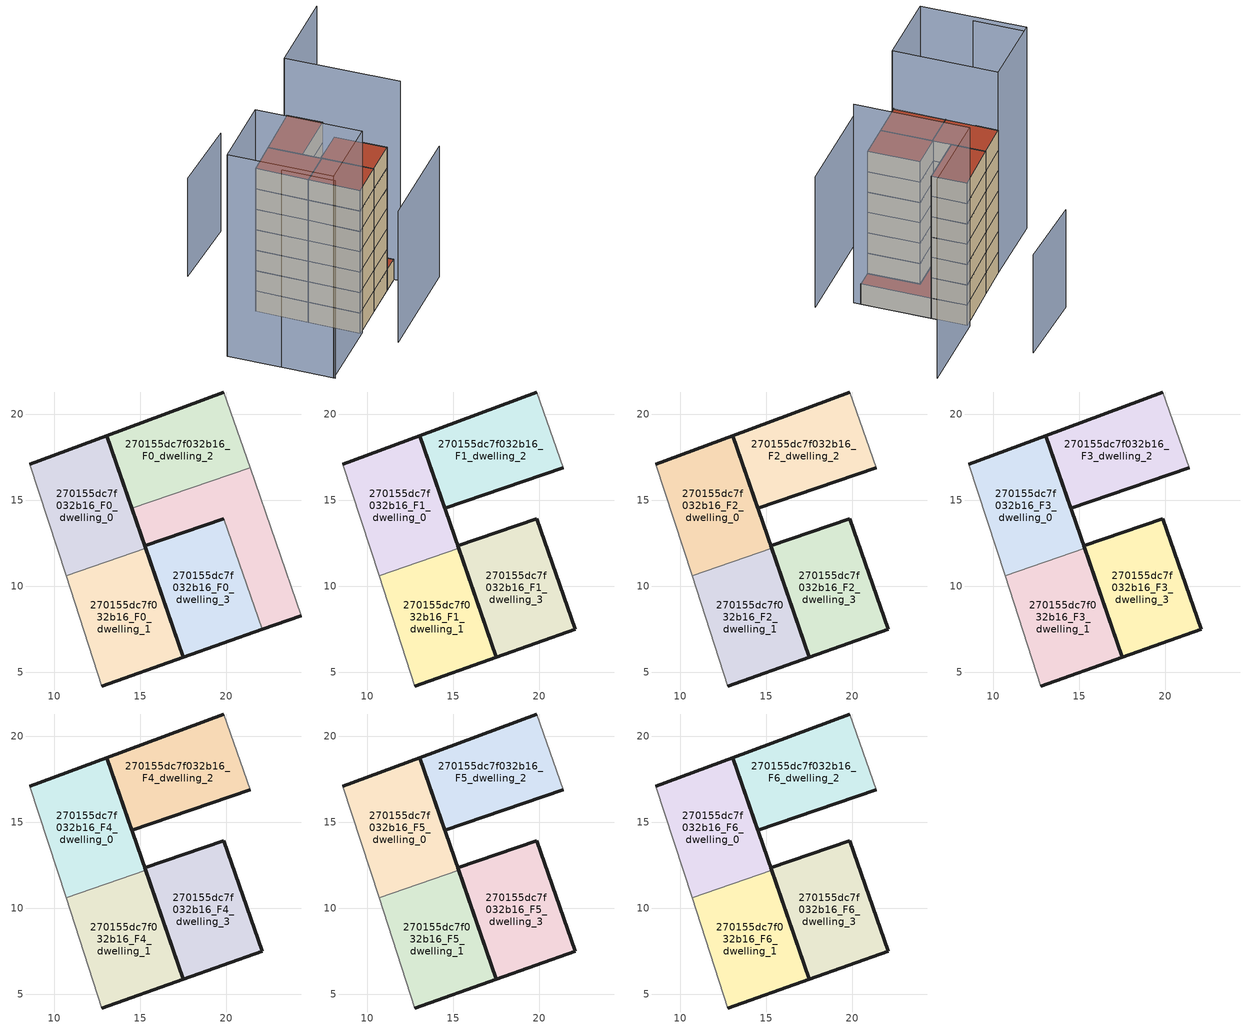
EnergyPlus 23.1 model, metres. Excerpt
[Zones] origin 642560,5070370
270155dc7f032b16_F0_dwelling_0
 floor ground (EU_floor_Construction): 15.31,12.19 13.04,18.76 8.56,17.1 10.68,10.59 z0
 wall outside (EU_wall_Construction): 8.56,17.1 13.04,18.76 15.31,12.19 z0:3
 wall to 270155dc7f032b16_F0_dwelling_1 (EU_wall_Construction): 15.31,12.19 10.68,10.59 z0:3
 wall adiabatic (EU_wall_Construction): 10.68,10.59 8.56,17.1 z0:3
270155dc7f032b16_F0_dwelling_1
 floor ground (EU_floor_Construction): 17.5,5.86 15.31,12.19 10.68,10.59 12.76,4.19 z0
 wall outside (EU_wall_Construction): 15.31,12.19 17.5,5.86 12.76,4.19 z0:3
 wall adiabatic (EU_wall_Construction): 12.76,4.19 10.68,10.59 z0:3
270155dc7f032b16_F0_dwelling_2
 floor ground (EU_floor_Construction): 21.39,16.9 19.87,21.3 13.04,18.76 14.5,14.52 z0
 wall outside (EU_wall_Construction): 14.5,14.52 13.04,18.76 19.87,21.3 z0:3
 wall adiabatic (EU_wall_Construction): 19.87,21.3 21.39,16.9 z0:3
 wall to 270155dc7f032b16_F0_dwelling_4 (EU_wall_Construction): 21.39,16.9 14.5,14.52 z0:3
270155dc7f032b16_F0_dwelling_3
 floor ground (EU_floor_Construction): 22.09,7.48 19.86,13.93 15.26,12.34 17.5,5.86 z0
 wall outside (EU_wall_Construction): 22.09,7.48 17.5,5.86 15.26,12.34 19.86,13.93 z0:3
 wall to 270155dc7f032b16_F0_dwelling_4 (EU_wall_Construction): 19.86,13.93 22.09,7.48 z0:3
270155dc7f032b16_F0_dwelling_4
 floor ground (EU_floor_Construction): 24.37,8.29 21.39,16.9 14.5,14.52 15.26,12.34 19.86,13.93 22.09,7.48 z0
 wall outside (EU_wall_Construction): 24.37,8.29 22.09,7.48 / 19.86,13.93 15.26,12.34 14.5,14.52 z0:3
 wall adiabatic (EU_wall_Construction): 21.39,16.9 24.37,8.29 z0:3
 roof outside (EU_roof_Construction): 21.39,16.9 24.37,8.29 22.09,7.48 19.86,13.93 15.26,12.34 14.5,14.52 z3
270155dc7f032b16_F1_dwelling_0
 floor to 270155dc7f032b16_F0_dwelling_0 (EU_floor_Construction): 15.31,12.19 13.04,18.76 8.56,17.1 10.68,10.59 z3
 wall outside (EU_wall_Construction): 8.56,17.1 13.04,18.76 15.31,12.19 z3:6
 wall to 270155dc7f032b16_F1_dwelling_1 (EU_wall_Construction): 15.31,12.19 10.68,10.59 z3:6
 wall adiabatic (EU_wall_Construction): 10.68,10.59 8.56,17.1 z3:6
270155dc7f032b16_F1_dwelling_1
 floor to 270155dc7f032b16_F0_dwelling_1 (EU_floor_Construction): 17.5,5.86 15.31,12.19 10.68,10.59 12.76,4.19 z3
 wall outside (EU_wall_Construction): 15.31,12.19 17.5,5.86 12.76,4.19 z3:6
 wall adiabatic (EU_wall_Construction): 12.76,4.19 10.68,10.59 z3:6
270155dc7f032b16_F1_dwelling_2
 floor to 270155dc7f032b16_F0_dwelling_2 (EU_floor_Construction): 21.39,16.9 19.87,21.3 13.04,18.76 14.5,14.52 z3
 wall outside (EU_wall_Construction): 21.39,16.9 14.5,14.52 13.04,18.76 19.87,21.3 z3:6
 wall adiabatic (EU_wall_Construction): 19.87,21.3 21.39,16.9 z3:6
270155dc7f032b16_F1_dwelling_3
 floor to 270155dc7f032b16_F0_dwelling_3 (EU_floor_Construction): 22.09,7.48 19.86,13.93 15.26,12.34 17.5,5.86 z3
 wall outside (EU_wall_Construction): 17.5,5.86 15.26,12.34 19.86,13.93 22.09,7.48 17.5,5.86 z3:6
270155dc7f032b16_F2_dwelling_0
 floor to 270155dc7f032b16_F1_dwelling_0 (EU_floor_Construction): 15.31,12.19 13.04,18.76 8.56,17.1 10.68,10.59 z6
 wall outside (EU_wall_Construction): 8.56,17.1 13.04,18.76 15.31,12.19 z6:9
 wall to 270155dc7f032b16_F2_dwelling_1 (EU_wall_Construction): 15.31,12.19 10.68,10.59 z6:9
 wall adiabatic (EU_wall_Construction): 10.68,10.59 8.56,17.1 z6:9
270155dc7f032b16_F2_dwelling_1
 floor to 270155dc7f032b16_F1_dwelling_1 (EU_floor_Construction): 17.5,5.86 15.31,12.19 10.68,10.59 12.76,4.19 z6
 wall outside (EU_wall_Construction): 15.31,12.19 17.5,5.86 12.76,4.19 z6:9
 wall adiabatic (EU_wall_Construction): 12.76,4.19 10.68,10.59 z6:9
270155dc7f032b16_F2_dwelling_2
 floor to 270155dc7f032b16_F1_dwelling_2 (EU_floor_Construction): 21.39,16.9 19.87,21.3 13.04,18.76 14.5,14.52 z6
 wall outside (EU_wall_Construction): 21.39,16.9 14.5,14.52 13.04,18.76 19.87,21.3 z6:9
 wall adiabatic (EU_wall_Construction): 19.87,21.3 21.39,16.9 z6:9
270155dc7f032b16_F2_dwelling_3
 floor to 270155dc7f032b16_F1_dwelling_3 (EU_floor_Construction): 22.09,7.48 19.86,13.93 15.26,12.34 17.5,5.86 z6
 wall outside (EU_wall_Construction): 17.5,5.86 15.26,12.34 19.86,13.93 22.09,7.48 17.5,5.86 z6:9
270155dc7f032b16_F3_dwelling_0
 floor to 270155dc7f032b16_F2_dwelling_0 (EU_floor_Construction): 15.31,12.19 13.04,18.76 8.56,17.1 10.68,10.59 z9
 wall outside (EU_wall_Construction): 8.56,17.1 13.04,18.76 15.31,12.19 z9:12
 wall to 270155dc7f032b16_F3_dwelling_1 (EU_wall_Construction): 15.31,12.19 10.68,10.59 z9:12
 wall adiabatic (EU_wall_Construction): 10.68,10.59 8.56,17.1 z9:12
270155dc7f032b16_F3_dwelling_1
 floor to 270155dc7f032b16_F2_dwelling_1 (EU_floor_Construction): 17.5,5.86 15.31,12.19 10.68,10.59 12.76,4.19 z9
 wall outside (EU_wall_Construction): 15.31,12.19 17.5,5.86 12.76,4.19 z9:12
 wall adiabatic (EU_wall_Construction): 12.76,4.19 10.68,10.59 z9:12
270155dc7f032b16_F3_dwelling_2
 floor to 270155dc7f032b16_F2_dwelling_2 (EU_floor_Construction): 21.39,16.9 19.87,21.3 13.04,18.76 14.5,14.52 z9
 wall outside (EU_wall_Construction): 21.39,16.9 14.5,14.52 13.04,18.76 19.87,21.3 z9:12
 wall adiabatic (EU_wall_Construction): 19.87,21.3 21.39,16.9 z9:12
270155dc7f032b16_F3_dwelling_3
 floor to 270155dc7f032b16_F2_dwelling_3 (EU_floor_Construction): 22.09,7.48 19.86,13.93 15.26,12.34 17.5,5.86 z9
 wall outside (EU_wall_Construction): 17.5,5.86 15.26,12.34 19.86,13.93 22.09,7.48 17.5,5.86 z9:12
270155dc7f032b16_F4_dwelling_0
 floor to 270155dc7f032b16_F3_dwelling_0 (EU_floor_Construction): 15.31,12.19 13.04,18.76 8.56,17.1 10.68,10.59 z12
 wall outside (EU_wall_Construction): 8.56,17.1 13.04,18.76 15.31,12.19 z12:15
 wall to 270155dc7f032b16_F4_dwelling_1 (EU_wall_Construction): 15.31,12.19 10.68,10.59 z12:15
 wall adiabatic (EU_wall_Construction): 10.68,10.59 8.56,17.1 z12:15
270155dc7f032b16_F4_dwelling_1
 floor to 270155dc7f032b16_F3_dwelling_1 (EU_floor_Construction): 17.5,5.86 15.31,12.19 10.68,10.59 12.76,4.19 z12
 wall outside (EU_wall_Construction): 15.31,12.19 17.5,5.86 12.76,4.19 z12:15
 wall adiabatic (EU_wall_Construction): 12.76,4.19 10.68,10.59 z12:15
270155dc7f032b16_F4_dwelling_2
 floor to 270155dc7f032b16_F3_dwelling_2 (EU_floor_Construction): 21.39,16.9 19.87,21.3 13.04,18.76 14.5,14.52 z12
 wall outside (EU_wall_Construction): 21.39,16.9 14.5,14.52 13.04,18.76 19.87,21.3 z12:15
 wall adiabatic (EU_wall_Construction): 19.87,21.3 21.39,16.9 z12:15
270155dc7f032b16_F4_dwelling_3
 floor to 270155dc7f032b16_F3_dwelling_3 (EU_floor_Construction): 22.09,7.48 19.86,13.93 15.26,12.34 17.5,5.86 z12
 wall outside (EU_wall_Construction): 17.5,5.86 15.26,12.34 19.86,13.93 22.09,7.48 17.5,5.86 z12:15
270155dc7f032b16_F5_dwelling_0
 floor to 270155dc7f032b16_F4_dwelling_0 (EU_floor_Construction): 15.31,12.19 13.04,18.76 8.56,17.1 10.68,10.59 z15
 wall outside (EU_wall_Construction): 8.56,17.1 13.04,18.76 15.31,12.19 z15:18
 wall to 270155dc7f032b16_F5_dwelling_1 (EU_wall_Construction): 15.31,12.19 10.68,10.59 z15:18
 wall adiabatic (EU_wall_Construction): 10.68,10.59 8.56,17.1 z15:18
270155dc7f032b16_F5_dwelling_1
 floor to 270155dc7f032b16_F4_dwelling_1 (EU_floor_Construction): 17.5,5.86 15.31,12.19 10.68,10.59 12.76,4.19 z15
 wall outside (EU_wall_Construction): 15.31,12.19 17.5,5.86 12.76,4.19 z15:18
 wall adiabatic (EU_wall_Construction): 12.76,4.19 10.68,10.59 z15:18
270155dc7f032b16_F5_dwelling_2
 floor to 270155dc7f032b16_F4_dwelling_2 (EU_floor_Construction): 21.39,16.9 19.87,21.3 13.04,18.76 14.5,14.52 z15
 wall outside (EU_wall_Construction): 21.39,16.9 14.5,14.52 13.04,18.76 19.87,21.3 z15:18
 wall adiabatic (EU_wall_Construction): 19.87,21.3 21.39,16.9 z15:18
270155dc7f032b16_F5_dwelling_3
 floor to 270155dc7f032b16_F4_dwelling_3 (EU_floor_Construction): 22.09,7.48 19.86,13.93 15.26,12.34 17.5,5.86 z15
 wall outside (EU_wall_Construction): 17.5,5.86 15.26,12.34 19.86,13.93 22.09,7.48 17.5,5.86 z15:18
270155dc7f032b16_F6_dwelling_0
 floor to 270155dc7f032b16_F5_dwelling_0 (EU_floor_Construction): 15.31,12.19 13.04,18.76 8.56,17.1 10.68,10.59 z18
 wall outside (EU_wall_Construction): 8.56,17.1 13.04,18.76 15.31,12.19 z18:21
 wall to 270155dc7f032b16_F6_dwelling_1 (EU_wall_Construction): 15.31,12.19 10.68,10.59 z18:21
 wall adiabatic (EU_wall_Construction): 10.68,10.59 8.56,17.1 z18:21
 roof outside (EU_roof_Construction): 13.04,18.76 15.31,12.19 10.68,10.59 8.56,17.1 z21
270155dc7f032b16_F6_dwelling_1
 floor to 270155dc7f032b16_F5_dwelling_1 (EU_floor_Construction): 17.5,5.86 15.31,12.19 10.68,10.59 12.76,4.19 z18
 wall outside (EU_wall_Construction): 15.31,12.19 17.5,5.86 12.76,4.19 z18:21
 wall adiabatic (EU_wall_Construction): 12.76,4.19 10.68,10.59 z18:21
 roof outside (EU_roof_Construction): 15.31,12.19 17.5,5.86 12.76,4.19 10.68,10.59 z21
270155dc7f032b16_F6_dwelling_2
 floor to 270155dc7f032b16_F5_dwelling_2 (EU_floor_Construction): 21.39,16.9 19.87,21.3 13.04,18.76 14.5,14.52 z18
 wall outside (EU_wall_Construction): 21.39,16.9 14.5,14.52 13.04,18.76 19.87,21.3 z18:21
 wall adiabatic (EU_wall_Construction): 19.87,21.3 21.39,16.9 z18:21
 roof outside (EU_roof_Construction): 19.87,21.3 21.39,16.9 14.5,14.52 13.04,18.76 z21
270155dc7f032b16_F6_dwelling_3
 floor to 270155dc7f032b16_F5_dwelling_3 (EU_floor_Construction): 22.09,7.48 19.86,13.93 15.26,12.34 17.5,5.86 z18
 wall outside (EU_wall_Construction): 17.5,5.86 15.26,12.34 19.86,13.93 22.09,7.48 17.5,5.86 z18:21
 roof outside (EU_roof_Construction): 19.86,13.93 22.09,7.48 17.5,5.86 15.26,12.34 z21
shading: 14.22,-0.57 28.31,4.33 z0:19.2; -1.04,13.6 3.42,0.61 z0:29; 3.36,0.79 -1.11,13.78 / -1.11,13.78 8.56,17.1 / 8.56,17.1 13.02,4.11 / 13.02,4.11 3.36,0.79 z0:29.6; 24.66,7.47 19.76,21.62 / 19.76,21.62 30.98,25.5 z0:29.3; 19.39,31.19 9.27,28.21 z0:14.4
[Building]
EU S2 Campaign: North Axis=0; Terrain=City; Solar Distribution=FullExterior
[Site:Location]
Lyon-Bron: Latitude=45.75; Longitude=5; Time Zone=1; Elevation=198
[SizingPeriod:WeatherFileDays]
AnnualSizingPeriod: Begin Month=1; Begin Day of Month=1; End Month=12; End Day of Month=31; Day of Week for Start Day=Monday; Use Weather File Daylight Saving Period=No; Use Weather File Rain and Snow Indicators=No
[MATERIAL]
EU_InternalMass_Material: Roughness=MediumRough; Thickness=0.1; Conductivity=1; Density=1800; Specific Heat=900; Thermal Absorptance=0.9; Solar Absorptance=0.7; Visible Absorptance=0.7
[MATERIAL:NOMASS] Roughness=MediumRough; Thermal Absorptance=0.9; Solar Absorptance=0.7; Visible Absorptance=0.7
Name | Thermal Resistance
EU_wall_NoMass | 0.776494
EU_roof_NoMass | 0.486893
EU_floor_NoMass | 0.421597
[CONSTRUCTION]
EU_wall_Construction: EU_wall_NoMass
EU_roof_Construction: EU_roof_NoMass
EU_floor_Construction: EU_floor_NoMass
EU_InternalMass_Construction: EU_InternalMass_Material
[ZONE] Type=1; Multiplier=1; Ceiling Height=autocalculate; Floor Area=autocalculate; Part of Total Floor Area=Yes
Name | Volume
270155dc7f032b16_F0_dwelling_0; 270155dc7f032b16_F1_dwelling_0; 270155dc7f032b16_F2_dwelling_0; 270155dc7f032b16_F3_dwelling_0; 270155dc7f032b16_F4_dwelling_0; 270155dc7f032b16_F5_dwelling_0; 270155dc7f032b16_F6_dwelling_0 | 99.9485
270155dc7f032b16_F0_dwelling_1; 270155dc7f032b16_F1_dwelling_1; 270155dc7f032b16_F2_dwelling_1; 270155dc7f032b16_F3_dwelling_1; 270155dc7f032b16_F4_dwelling_1; 270155dc7f032b16_F5_dwelling_1; 270155dc7f032b16_F6_dwelling_1 | 99.9434
270155dc7f032b16_F0_dwelling_2; 270155dc7f032b16_F1_dwelling_2; 270155dc7f032b16_F2_dwelling_2; 270155dc7f032b16_F3_dwelling_2; 270155dc7f032b16_F4_dwelling_2; 270155dc7f032b16_F5_dwelling_2; 270155dc7f032b16_F6_dwelling_2 | 99.9265
270155dc7f032b16_F0_dwelling_3; 270155dc7f032b16_F1_dwelling_3; 270155dc7f032b16_F2_dwelling_3; 270155dc7f032b16_F3_dwelling_3; 270155dc7f032b16_F4_dwelling_3; 270155dc7f032b16_F5_dwelling_3; 270155dc7f032b16_F6_dwelling_3 | 99.95
270155dc7f032b16_F0_dwelling_4 | 99.9507
[INTERNALMASS] Construction=EU_InternalMass_Construction
Name | Zone or ZoneList | Surface Area
270155dc7f032b16_F0_dwelling_0_EU_InternalMass | 270155dc7f032b16_F0_dwelling_0 | 33.3165
270155dc7f032b16_F0_dwelling_1_EU_InternalMass | 270155dc7f032b16_F0_dwelling_1 | 33.3147
270155dc7f032b16_F0_dwelling_2_EU_InternalMass | 270155dc7f032b16_F0_dwelling_2 | 33.3091
270155dc7f032b16_F0_dwelling_3_EU_InternalMass | 270155dc7f032b16_F0_dwelling_3 | 33.3163
270155dc7f032b16_F0_dwelling_4_EU_InternalMass | 270155dc7f032b16_F0_dwelling_4 | 33.3172
270155dc7f032b16_F1_dwelling_0_EU_InternalMass | 270155dc7f032b16_F1_dwelling_0 | 41.6459
270155dc7f032b16_F1_dwelling_1_EU_InternalMass | 270155dc7f032b16_F1_dwelling_1 | 41.643
270155dc7f032b16_F1_dwelling_2_EU_InternalMass | 270155dc7f032b16_F1_dwelling_2 | 41.6464
270155dc7f032b16_F1_dwelling_3_EU_InternalMass | 270155dc7f032b16_F1_dwelling_3 | 41.6461
270155dc7f032b16_F2_dwelling_0_EU_InternalMass | 270155dc7f032b16_F2_dwelling_0 | 41.6459
270155dc7f032b16_F2_dwelling_1_EU_InternalMass | 270155dc7f032b16_F2_dwelling_1 | 41.643
270155dc7f032b16_F2_dwelling_2_EU_InternalMass | 270155dc7f032b16_F2_dwelling_2 | 41.6464
270155dc7f032b16_F2_dwelling_3_EU_InternalMass | 270155dc7f032b16_F2_dwelling_3 | 41.6461
270155dc7f032b16_F3_dwelling_0_EU_InternalMass | 270155dc7f032b16_F3_dwelling_0 | 41.6459
270155dc7f032b16_F3_dwelling_1_EU_InternalMass | 270155dc7f032b16_F3_dwelling_1 | 41.643
270155dc7f032b16_F3_dwelling_2_EU_InternalMass | 270155dc7f032b16_F3_dwelling_2 | 41.6464
270155dc7f032b16_F3_dwelling_3_EU_InternalMass | 270155dc7f032b16_F3_dwelling_3 | 41.6461
270155dc7f032b16_F4_dwelling_0_EU_InternalMass | 270155dc7f032b16_F4_dwelling_0 | 41.6459
270155dc7f032b16_F4_dwelling_1_EU_InternalMass | 270155dc7f032b16_F4_dwelling_1 | 41.643
270155dc7f032b16_F4_dwelling_2_EU_InternalMass | 270155dc7f032b16_F4_dwelling_2 | 41.6464
270155dc7f032b16_F4_dwelling_3_EU_InternalMass | 270155dc7f032b16_F4_dwelling_3 | 41.6461
270155dc7f032b16_F5_dwelling_0_EU_InternalMass | 270155dc7f032b16_F5_dwelling_0 | 41.6459
270155dc7f032b16_F5_dwelling_1_EU_InternalMass | 270155dc7f032b16_F5_dwelling_1 | 41.643
270155dc7f032b16_F5_dwelling_2_EU_InternalMass | 270155dc7f032b16_F5_dwelling_2 | 41.6464
270155dc7f032b16_F5_dwelling_3_EU_InternalMass | 270155dc7f032b16_F5_dwelling_3 | 41.6461
270155dc7f032b16_F6_dwelling_0_EU_InternalMass | 270155dc7f032b16_F6_dwelling_0 | 41.6459
270155dc7f032b16_F6_dwelling_1_EU_InternalMass | 270155dc7f032b16_F6_dwelling_1 | 41.643
270155dc7f032b16_F6_dwelling_2_EU_InternalMass | 270155dc7f032b16_F6_dwelling_2 | 41.6464
270155dc7f032b16_F6_dwelling_3_EU_InternalMass | 270155dc7f032b16_F6_dwelling_3 | 41.6461
[OTHEREQUIPMENT] Fuel Type=Electricity; Design Level Calculation Method=Watts/Area; Power per Zone Floor Area=1; Fraction Latent=0; Fraction Radiant=0; Fraction Lost=0; Carbon Dioxide Generation Rate=0; EndUse Subcategory=EU_Step8_InternalGains
Name | Zone or ZoneList or Space or SpaceList | Schedule
EU_Step8_InternalGain_270155dc7f032b16_F0_dwelling_0_f000 | 270155dc7f032b16_F0_dwelling_0 | EU_Step8_GainSchedule_270155dc7f032b16_F0_dwelling_0_f000
EU_Step8_InternalGain_270155dc7f032b16_F0_dwelling_1_f000 | 270155dc7f032b16_F0_dwelling_1 | EU_Step8_GainSchedule_270155dc7f032b16_F0_dwelling_1_f000
EU_Step8_InternalGain_270155dc7f032b16_F0_dwelling_2_f000 | 270155dc7f032b16_F0_dwelling_2 | EU_Step8_GainSchedule_270155dc7f032b16_F0_dwelling_2_f000
EU_Step8_InternalGain_270155dc7f032b16_F0_dwelling_3_f000 | 270155dc7f032b16_F0_dwelling_3 | EU_Step8_GainSchedule_270155dc7f032b16_F0_dwelling_3_f000
EU_Step8_InternalGain_270155dc7f032b16_F0_dwelling_4_f000 | 270155dc7f032b16_F0_dwelling_4 | EU_Step8_GainSchedule_270155dc7f032b16_F0_dwelling_4_f000
EU_Step8_InternalGain_270155dc7f032b16_F1_dwelling_0_f000 | 270155dc7f032b16_F1_dwelling_0 | EU_Step8_GainSchedule_270155dc7f032b16_F1_dwelling_0_f000
EU_Step8_InternalGain_270155dc7f032b16_F1_dwelling_1_f000 | 270155dc7f032b16_F1_dwelling_1 | EU_Step8_GainSchedule_270155dc7f032b16_F1_dwelling_1_f000
EU_Step8_InternalGain_270155dc7f032b16_F1_dwelling_2_f000 | 270155dc7f032b16_F1_dwelling_2 | EU_Step8_GainSchedule_270155dc7f032b16_F1_dwelling_2_f000
EU_Step8_InternalGain_270155dc7f032b16_F1_dwelling_3_f000 | 270155dc7f032b16_F1_dwelling_3 | EU_Step8_GainSchedule_270155dc7f032b16_F1_dwelling_3_f000
EU_Step8_InternalGain_270155dc7f032b16_F2_dwelling_0_f000 | 270155dc7f032b16_F2_dwelling_0 | EU_Step8_GainSchedule_270155dc7f032b16_F2_dwelling_0_f000
EU_Step8_InternalGain_270155dc7f032b16_F2_dwelling_1_f000 | 270155dc7f032b16_F2_dwelling_1 | EU_Step8_GainSchedule_270155dc7f032b16_F2_dwelling_1_f000
EU_Step8_InternalGain_270155dc7f032b16_F2_dwelling_2_f000 | 270155dc7f032b16_F2_dwelling_2 | EU_Step8_GainSchedule_270155dc7f032b16_F2_dwelling_2_f000
EU_Step8_InternalGain_270155dc7f032b16_F2_dwelling_3_f000 | 270155dc7f032b16_F2_dwelling_3 | EU_Step8_GainSchedule_270155dc7f032b16_F2_dwelling_3_f000
EU_Step8_InternalGain_270155dc7f032b16_F3_dwelling_0_f000 | 270155dc7f032b16_F3_dwelling_0 | EU_Step8_GainSchedule_270155dc7f032b16_F3_dwelling_0_f000
EU_Step8_InternalGain_270155dc7f032b16_F3_dwelling_1_f000 | 270155dc7f032b16_F3_dwelling_1 | EU_Step8_GainSchedule_270155dc7f032b16_F3_dwelling_1_f000
EU_Step8_InternalGain_270155dc7f032b16_F3_dwelling_2_f000 | 270155dc7f032b16_F3_dwelling_2 | EU_Step8_GainSchedule_270155dc7f032b16_F3_dwelling_2_f000
EU_Step8_InternalGain_270155dc7f032b16_F3_dwelling_3_f000 | 270155dc7f032b16_F3_dwelling_3 | EU_Step8_GainSchedule_270155dc7f032b16_F3_dwelling_3_f000
EU_Step8_InternalGain_270155dc7f032b16_F4_dwelling_0_f000 | 270155dc7f032b16_F4_dwelling_0 | EU_Step8_GainSchedule_270155dc7f032b16_F4_dwelling_0_f000
EU_Step8_InternalGain_270155dc7f032b16_F4_dwelling_1_f000 | 270155dc7f032b16_F4_dwelling_1 | EU_Step8_GainSchedule_270155dc7f032b16_F4_dwelling_1_f000
EU_Step8_InternalGain_270155dc7f032b16_F4_dwelling_2_f000 | 270155dc7f032b16_F4_dwelling_2 | EU_Step8_GainSchedule_270155dc7f032b16_F4_dwelling_2_f000
EU_Step8_InternalGain_270155dc7f032b16_F4_dwelling_3_f000 | 270155dc7f032b16_F4_dwelling_3 | EU_Step8_GainSchedule_270155dc7f032b16_F4_dwelling_3_f000
EU_Step8_InternalGain_270155dc7f032b16_F5_dwelling_0_f000 | 270155dc7f032b16_F5_dwelling_0 | EU_Step8_GainSchedule_270155dc7f032b16_F5_dwelling_0_f000
EU_Step8_InternalGain_270155dc7f032b16_F5_dwelling_1_f000 | 270155dc7f032b16_F5_dwelling_1 | EU_Step8_GainSchedule_270155dc7f032b16_F5_dwelling_1_f000
EU_Step8_InternalGain_270155dc7f032b16_F5_dwelling_2_f000 | 270155dc7f032b16_F5_dwelling_2 | EU_Step8_GainSchedule_270155dc7f032b16_F5_dwelling_2_f000
EU_Step8_InternalGain_270155dc7f032b16_F5_dwelling_3_f000 | 270155dc7f032b16_F5_dwelling_3 | EU_Step8_GainSchedule_270155dc7f032b16_F5_dwelling_3_f000
EU_Step8_InternalGain_270155dc7f032b16_F6_dwelling_0_f000 | 270155dc7f032b16_F6_dwelling_0 | EU_Step8_GainSchedule_270155dc7f032b16_F6_dwelling_0_f000
EU_Step8_InternalGain_270155dc7f032b16_F6_dwelling_1_f000 | 270155dc7f032b16_F6_dwelling_1 | EU_Step8_GainSchedule_270155dc7f032b16_F6_dwelling_1_f000
EU_Step8_InternalGain_270155dc7f032b16_F6_dwelling_2_f000 | 270155dc7f032b16_F6_dwelling_2 | EU_Step8_GainSchedule_270155dc7f032b16_F6_dwelling_2_f000
EU_Step8_InternalGain_270155dc7f032b16_F6_dwelling_3_f000 | 270155dc7f032b16_F6_dwelling_3 | EU_Step8_GainSchedule_270155dc7f032b16_F6_dwelling_3_f000
[ZONEVENTILATION:DESIGNFLOWRATE] Schedule=EU_AlwaysOn; Design Flow Rate Calculation Method=AirChanges/Hour; Air Changes per Hour=0.693814; Ventilation Type=Natural; Fan Pressure Rise=0; Fan Total Efficiency=1; Constant Term Coefficient=1; Temperature Term Coefficient=0; Velocity Term Coefficient=0; Velocity Squared Term Coefficient=0; Minimum Indoor Temperature=-100; Maximum Indoor Temperature=100; Delta Temperature=-100; Minimum Outdoor Temperature=-100; Maximum Outdoor Temperature=100; Maximum Wind Speed=40
Name | Zone or ZoneList or Space or SpaceList
EU_ConstantAir_270155dc7f032b16_F0_dwelling_0 | 270155dc7f032b16_F0_dwelling_0
EU_ConstantAir_270155dc7f032b16_F0_dwelling_1 | 270155dc7f032b16_F0_dwelling_1
EU_ConstantAir_270155dc7f032b16_F0_dwelling_2 | 270155dc7f032b16_F0_dwelling_2
EU_ConstantAir_270155dc7f032b16_F0_dwelling_3 | 270155dc7f032b16_F0_dwelling_3
EU_ConstantAir_270155dc7f032b16_F0_dwelling_4 | 270155dc7f032b16_F0_dwelling_4
EU_ConstantAir_270155dc7f032b16_F1_dwelling_0 | 270155dc7f032b16_F1_dwelling_0
EU_ConstantAir_270155dc7f032b16_F1_dwelling_1 | 270155dc7f032b16_F1_dwelling_1
EU_ConstantAir_270155dc7f032b16_F1_dwelling_2 | 270155dc7f032b16_F1_dwelling_2
EU_ConstantAir_270155dc7f032b16_F1_dwelling_3 | 270155dc7f032b16_F1_dwelling_3
EU_ConstantAir_270155dc7f032b16_F2_dwelling_0 | 270155dc7f032b16_F2_dwelling_0
EU_ConstantAir_270155dc7f032b16_F2_dwelling_1 | 270155dc7f032b16_F2_dwelling_1
EU_ConstantAir_270155dc7f032b16_F2_dwelling_2 | 270155dc7f032b16_F2_dwelling_2
EU_ConstantAir_270155dc7f032b16_F2_dwelling_3 | 270155dc7f032b16_F2_dwelling_3
EU_ConstantAir_270155dc7f032b16_F3_dwelling_0 | 270155dc7f032b16_F3_dwelling_0
EU_ConstantAir_270155dc7f032b16_F3_dwelling_1 | 270155dc7f032b16_F3_dwelling_1
EU_ConstantAir_270155dc7f032b16_F3_dwelling_2 | 270155dc7f032b16_F3_dwelling_2
EU_ConstantAir_270155dc7f032b16_F3_dwelling_3 | 270155dc7f032b16_F3_dwelling_3
EU_ConstantAir_270155dc7f032b16_F4_dwelling_0 | 270155dc7f032b16_F4_dwelling_0
EU_ConstantAir_270155dc7f032b16_F4_dwelling_1 | 270155dc7f032b16_F4_dwelling_1
EU_ConstantAir_270155dc7f032b16_F4_dwelling_2 | 270155dc7f032b16_F4_dwelling_2
EU_ConstantAir_270155dc7f032b16_F4_dwelling_3 | 270155dc7f032b16_F4_dwelling_3
EU_ConstantAir_270155dc7f032b16_F5_dwelling_0 | 270155dc7f032b16_F5_dwelling_0
EU_ConstantAir_270155dc7f032b16_F5_dwelling_1 | 270155dc7f032b16_F5_dwelling_1
EU_ConstantAir_270155dc7f032b16_F5_dwelling_2 | 270155dc7f032b16_F5_dwelling_2
EU_ConstantAir_270155dc7f032b16_F5_dwelling_3 | 270155dc7f032b16_F5_dwelling_3
EU_ConstantAir_270155dc7f032b16_F6_dwelling_0 | 270155dc7f032b16_F6_dwelling_0
EU_ConstantAir_270155dc7f032b16_F6_dwelling_1 | 270155dc7f032b16_F6_dwelling_1
EU_ConstantAir_270155dc7f032b16_F6_dwelling_2 | 270155dc7f032b16_F6_dwelling_2
EU_ConstantAir_270155dc7f032b16_F6_dwelling_3 | 270155dc7f032b16_F6_dwelling_3
[HVACTEMPLATE:THERMOSTAT] Constant Heating Setpoint=20; Constant Cooling Setpoint=50
EU_HeatOnly_270155dc7f032b16_F0_dwelling_0; EU_HeatOnly_270155dc7f032b16_F0_dwelling_1; EU_HeatOnly_270155dc7f032b16_F0_dwelling_2; EU_HeatOnly_270155dc7f032b16_F0_dwelling_3; EU_HeatOnly_270155dc7f032b16_F0_dwelling_4; EU_HeatOnly_270155dc7f032b16_F1_dwelling_0; EU_HeatOnly_270155dc7f032b16_F1_dwelling_1; EU_HeatOnly_270155dc7f032b16_F1_dwelling_2; EU_HeatOnly_270155dc7f032b16_F1_dwelling_3; EU_HeatOnly_270155dc7f032b16_F2_dwelling_0; EU_HeatOnly_270155dc7f032b16_F2_dwelling_1; EU_HeatOnly_270155dc7f032b16_F2_dwelling_2; EU_HeatOnly_270155dc7f032b16_F2_dwelling_3; EU_HeatOnly_270155dc7f032b16_F3_dwelling_0; EU_HeatOnly_270155dc7f032b16_F3_dwelling_1; EU_HeatOnly_270155dc7f032b16_F3_dwelling_2; EU_HeatOnly_270155dc7f032b16_F3_dwelling_3; EU_HeatOnly_270155dc7f032b16_F4_dwelling_0; EU_HeatOnly_270155dc7f032b16_F4_dwelling_1; EU_HeatOnly_270155dc7f032b16_F4_dwelling_2; EU_HeatOnly_270155dc7f032b16_F4_dwelling_3; EU_HeatOnly_270155dc7f032b16_F5_dwelling_0; EU_HeatOnly_270155dc7f032b16_F5_dwelling_1; EU_HeatOnly_270155dc7f032b16_F5_dwelling_2; EU_HeatOnly_270155dc7f032b16_F5_dwelling_3; EU_HeatOnly_270155dc7f032b16_F6_dwelling_0; EU_HeatOnly_270155dc7f032b16_F6_dwelling_1; EU_HeatOnly_270155dc7f032b16_F6_dwelling_2; EU_HeatOnly_270155dc7f032b16_F6_dwelling_3
[HVACTEMPLATE:ZONE:IDEALLOADSAIRSYSTEM] System Availability Schedule=EU_AlwaysOn; Maximum Heating Supply Air Temperature=50; Minimum Cooling Supply Air Temperature=13; Maximum Heating Supply Air Humidity Ratio=0.0156; Minimum Cooling Supply Air Humidity Ratio=0.0077; Heating Limit=NoLimit; Cooling Limit=NoLimit; Heating Availability Schedule=EU_AlwaysOn; Cooling Availability Schedule=EU_CoolingOff; Dehumidification Control Type=ConstantSensibleHeatRatio; Cooling Sensible Heat Ratio=0.7; Dehumidification Setpoint=60; Humidification Control Type=None; Humidification Setpoint=30; Outdoor Air Method=None; Outdoor Air Flow Rate per Person=0.00944; Outdoor Air Flow Rate per Zone Floor Area=0; Outdoor Air Flow Rate per Zone=0; Demand Controlled Ventilation Type=None; Outdoor Air Economizer Type=NoEconomizer; Heat Recovery Type=None; Sensible Heat Recovery Effectiveness=0.7; Latent Heat Recovery Effectiveness=0.65
Name | Template Thermostat
270155dc7f032b16_F0_dwelling_0 | EU_HeatOnly_270155dc7f032b16_F0_dwelling_0
270155dc7f032b16_F0_dwelling_1 | EU_HeatOnly_270155dc7f032b16_F0_dwelling_1
270155dc7f032b16_F0_dwelling_2 | EU_HeatOnly_270155dc7f032b16_F0_dwelling_2
270155dc7f032b16_F0_dwelling_3 | EU_HeatOnly_270155dc7f032b16_F0_dwelling_3
270155dc7f032b16_F0_dwelling_4 | EU_HeatOnly_270155dc7f032b16_F0_dwelling_4
270155dc7f032b16_F1_dwelling_0 | EU_HeatOnly_270155dc7f032b16_F1_dwelling_0
270155dc7f032b16_F1_dwelling_1 | EU_HeatOnly_270155dc7f032b16_F1_dwelling_1
270155dc7f032b16_F1_dwelling_2 | EU_HeatOnly_270155dc7f032b16_F1_dwelling_2
270155dc7f032b16_F1_dwelling_3 | EU_HeatOnly_270155dc7f032b16_F1_dwelling_3
270155dc7f032b16_F2_dwelling_0 | EU_HeatOnly_270155dc7f032b16_F2_dwelling_0
270155dc7f032b16_F2_dwelling_1 | EU_HeatOnly_270155dc7f032b16_F2_dwelling_1
270155dc7f032b16_F2_dwelling_2 | EU_HeatOnly_270155dc7f032b16_F2_dwelling_2
270155dc7f032b16_F2_dwelling_3 | EU_HeatOnly_270155dc7f032b16_F2_dwelling_3
270155dc7f032b16_F3_dwelling_0 | EU_HeatOnly_270155dc7f032b16_F3_dwelling_0
270155dc7f032b16_F3_dwelling_1 | EU_HeatOnly_270155dc7f032b16_F3_dwelling_1
270155dc7f032b16_F3_dwelling_2 | EU_HeatOnly_270155dc7f032b16_F3_dwelling_2
270155dc7f032b16_F3_dwelling_3 | EU_HeatOnly_270155dc7f032b16_F3_dwelling_3
270155dc7f032b16_F4_dwelling_0 | EU_HeatOnly_270155dc7f032b16_F4_dwelling_0
270155dc7f032b16_F4_dwelling_1 | EU_HeatOnly_270155dc7f032b16_F4_dwelling_1
270155dc7f032b16_F4_dwelling_2 | EU_HeatOnly_270155dc7f032b16_F4_dwelling_2
270155dc7f032b16_F4_dwelling_3 | EU_HeatOnly_270155dc7f032b16_F4_dwelling_3
270155dc7f032b16_F5_dwelling_0 | EU_HeatOnly_270155dc7f032b16_F5_dwelling_0
270155dc7f032b16_F5_dwelling_1 | EU_HeatOnly_270155dc7f032b16_F5_dwelling_1
270155dc7f032b16_F5_dwelling_2 | EU_HeatOnly_270155dc7f032b16_F5_dwelling_2
270155dc7f032b16_F5_dwelling_3 | EU_HeatOnly_270155dc7f032b16_F5_dwelling_3
270155dc7f032b16_F6_dwelling_0 | EU_HeatOnly_270155dc7f032b16_F6_dwelling_0
270155dc7f032b16_F6_dwelling_1 | EU_HeatOnly_270155dc7f032b16_F6_dwelling_1
270155dc7f032b16_F6_dwelling_2 | EU_HeatOnly_270155dc7f032b16_F6_dwelling_2
270155dc7f032b16_F6_dwelling_3 | EU_HeatOnly_270155dc7f032b16_F6_dwelling_3
[SIZING:ZONE] Zone Cooling Design Supply Air Temperature Input Method=SupplyAirTemperature; Zone Cooling Design Supply Air Temperature=13; Zone Heating Design Supply Air Temperature Input Method=SupplyAirTemperature; Zone Heating Design Supply Air Temperature=50; Zone Cooling Design Supply Air Humidity Ratio=0.008; Zone Heating Design Supply Air Humidity Ratio=0.008; Cooling Design Air Flow Method=DesignDay; Cooling Design Air Flow Rate=0; Cooling Minimum Air Flow per Zone Floor Area=0.000762; Cooling Minimum Air Flow=0; Cooling Minimum Air Flow Fraction=0.2; Heating Design Air Flow Method=DesignDay; Heating Design Air Flow Rate=0; Heating Maximum Air Flow per Zone Floor Area=0.002032; Heating Maximum Air Flow=0.141576; Heating Maximum Air Flow Fraction=0.3; Account for Dedicated Outdoor Air System=No; Dedicated Outdoor Air System Control Strategy=NeutralSupplyAir; Dedicated Outdoor Air Low Setpoint Temperature for Design=autosize; Dedicated Outdoor Air High Setpoint Temperature for Design=autosize; Zone Load Sizing Method=Sensible Load Only No Latent Load; Zone Latent Cooling Design Supply Air Humidity Ratio Input Method=HumidityRatioDifference; Zone Cooling Design Supply Air Humidity Ratio Difference=0.005; Zone Latent Heating Design Supply Air Humidity Ratio Input Method=HumidityRatioDifference; Zone Humidification Design Supply Air Humidity Ratio Difference=0.005
270155dc7f032b16_F0_dwelling_0; 270155dc7f032b16_F0_dwelling_1; 270155dc7f032b16_F0_dwelling_2; 270155dc7f032b16_F0_dwelling_3; 270155dc7f032b16_F0_dwelling_4; 270155dc7f032b16_F1_dwelling_0; 270155dc7f032b16_F1_dwelling_1; 270155dc7f032b16_F1_dwelling_2; 270155dc7f032b16_F1_dwelling_3; 270155dc7f032b16_F2_dwelling_0; 270155dc7f032b16_F2_dwelling_1; 270155dc7f032b16_F2_dwelling_2; 270155dc7f032b16_F2_dwelling_3; 270155dc7f032b16_F3_dwelling_0; 270155dc7f032b16_F3_dwelling_1; 270155dc7f032b16_F3_dwelling_2; 270155dc7f032b16_F3_dwelling_3; 270155dc7f032b16_F4_dwelling_0; 270155dc7f032b16_F4_dwelling_1; 270155dc7f032b16_F4_dwelling_2; 270155dc7f032b16_F4_dwelling_3; 270155dc7f032b16_F5_dwelling_0; 270155dc7f032b16_F5_dwelling_1; 270155dc7f032b16_F5_dwelling_2; 270155dc7f032b16_F5_dwelling_3; 270155dc7f032b16_F6_dwelling_0; 270155dc7f032b16_F6_dwelling_1; 270155dc7f032b16_F6_dwelling_2; 270155dc7f032b16_F6_dwelling_3
[SCHEDULE:CONSTANT]
Name | Hourly Value
EU_AlwaysOn | 1
EU_CoolingOff | 0
[SCHEDULE:FILE] Column Number=1; Rows to Skip at Top=0; Number of Hours of Data=8760; Column Separator=Comma; Interpolate to Timestep=No; Minutes per Item=60; Adjust Schedule for Daylight Savings=Yes
Name | File
EU_Step8_GainSchedule_270155dc7f032b16_F0_dwelling_0_f000 | ../../schedules/270155dc7f032b16/270155dc7f032b16_F0_dwelling_0_f000_gain.csv
EU_Step8_GainSchedule_270155dc7f032b16_F0_dwelling_1_f000 | ../../schedules/270155dc7f032b16/270155dc7f032b16_F0_dwelling_1_f000_gain.csv
EU_Step8_GainSchedule_270155dc7f032b16_F0_dwelling_2_f000 | ../../schedules/270155dc7f032b16/270155dc7f032b16_F0_dwelling_2_f000_gain.csv
EU_Step8_GainSchedule_270155dc7f032b16_F0_dwelling_3_f000 | ../../schedules/270155dc7f032b16/270155dc7f032b16_F0_dwelling_3_f000_gain.csv
EU_Step8_GainSchedule_270155dc7f032b16_F0_dwelling_4_f000 | ../../schedules/270155dc7f032b16/270155dc7f032b16_F0_dwelling_4_f000_gain.csv
EU_Step8_GainSchedule_270155dc7f032b16_F1_dwelling_0_f000 | ../../schedules/270155dc7f032b16/270155dc7f032b16_F1_dwelling_0_f000_gain.csv
EU_Step8_GainSchedule_270155dc7f032b16_F1_dwelling_1_f000 | ../../schedules/270155dc7f032b16/270155dc7f032b16_F1_dwelling_1_f000_gain.csv
EU_Step8_GainSchedule_270155dc7f032b16_F1_dwelling_2_f000 | ../../schedules/270155dc7f032b16/270155dc7f032b16_F1_dwelling_2_f000_gain.csv
EU_Step8_GainSchedule_270155dc7f032b16_F1_dwelling_3_f000 | ../../schedules/270155dc7f032b16/270155dc7f032b16_F1_dwelling_3_f000_gain.csv
EU_Step8_GainSchedule_270155dc7f032b16_F2_dwelling_0_f000 | ../../schedules/270155dc7f032b16/270155dc7f032b16_F2_dwelling_0_f000_gain.csv
EU_Step8_GainSchedule_270155dc7f032b16_F2_dwelling_1_f000 | ../../schedules/270155dc7f032b16/270155dc7f032b16_F2_dwelling_1_f000_gain.csv
EU_Step8_GainSchedule_270155dc7f032b16_F2_dwelling_2_f000 | ../../schedules/270155dc7f032b16/270155dc7f032b16_F2_dwelling_2_f000_gain.csv
EU_Step8_GainSchedule_270155dc7f032b16_F2_dwelling_3_f000 | ../../schedules/270155dc7f032b16/270155dc7f032b16_F2_dwelling_3_f000_gain.csv
EU_Step8_GainSchedule_270155dc7f032b16_F3_dwelling_0_f000 | ../../schedules/270155dc7f032b16/270155dc7f032b16_F3_dwelling_0_f000_gain.csv
EU_Step8_GainSchedule_270155dc7f032b16_F3_dwelling_1_f000 | ../../schedules/270155dc7f032b16/270155dc7f032b16_F3_dwelling_1_f000_gain.csv
EU_Step8_GainSchedule_270155dc7f032b16_F3_dwelling_2_f000 | ../../schedules/270155dc7f032b16/270155dc7f032b16_F3_dwelling_2_f000_gain.csv
EU_Step8_GainSchedule_270155dc7f032b16_F3_dwelling_3_f000 | ../../schedules/270155dc7f032b16/270155dc7f032b16_F3_dwelling_3_f000_gain.csv
EU_Step8_GainSchedule_270155dc7f032b16_F4_dwelling_0_f000 | ../../schedules/270155dc7f032b16/270155dc7f032b16_F4_dwelling_0_f000_gain.csv
EU_Step8_GainSchedule_270155dc7f032b16_F4_dwelling_1_f000 | ../../schedules/270155dc7f032b16/270155dc7f032b16_F4_dwelling_1_f000_gain.csv
EU_Step8_GainSchedule_270155dc7f032b16_F4_dwelling_2_f000 | ../../schedules/270155dc7f032b16/270155dc7f032b16_F4_dwelling_2_f000_gain.csv
EU_Step8_GainSchedule_270155dc7f032b16_F4_dwelling_3_f000 | ../../schedules/270155dc7f032b16/270155dc7f032b16_F4_dwelling_3_f000_gain.csv
EU_Step8_GainSchedule_270155dc7f032b16_F5_dwelling_0_f000 | ../../schedules/270155dc7f032b16/270155dc7f032b16_F5_dwelling_0_f000_gain.csv
EU_Step8_GainSchedule_270155dc7f032b16_F5_dwelling_1_f000 | ../../schedules/270155dc7f032b16/270155dc7f032b16_F5_dwelling_1_f000_gain.csv
EU_Step8_GainSchedule_270155dc7f032b16_F5_dwelling_2_f000 | ../../schedules/270155dc7f032b16/270155dc7f032b16_F5_dwelling_2_f000_gain.csv
EU_Step8_GainSchedule_270155dc7f032b16_F5_dwelling_3_f000 | ../../schedules/270155dc7f032b16/270155dc7f032b16_F5_dwelling_3_f000_gain.csv
EU_Step8_GainSchedule_270155dc7f032b16_F6_dwelling_0_f000 | ../../schedules/270155dc7f032b16/270155dc7f032b16_F6_dwelling_0_f000_gain.csv
EU_Step8_GainSchedule_270155dc7f032b16_F6_dwelling_1_f000 | ../../schedules/270155dc7f032b16/270155dc7f032b16_F6_dwelling_1_f000_gain.csv
EU_Step8_GainSchedule_270155dc7f032b16_F6_dwelling_2_f000 | ../../schedules/270155dc7f032b16/270155dc7f032b16_F6_dwelling_2_f000_gain.csv
EU_Step8_GainSchedule_270155dc7f032b16_F6_dwelling_3_f000 | ../../schedules/270155dc7f032b16/270155dc7f032b16_F6_dwelling_3_f000_gain.csv
